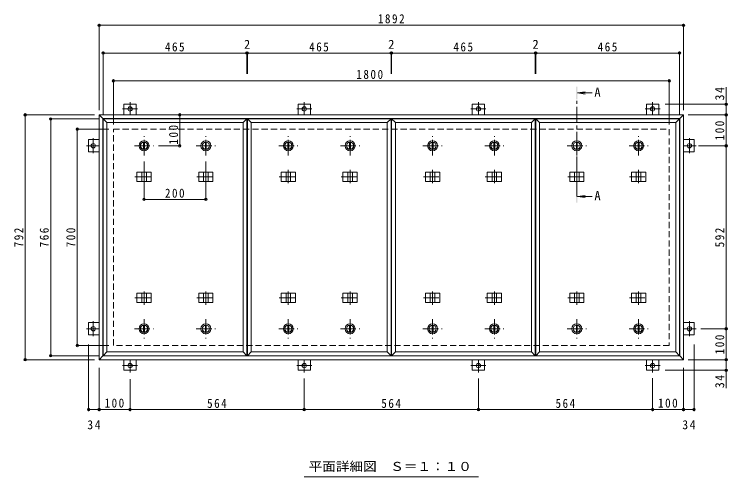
# Model space of a CAD drawing. Units: millimetres at full size, sheet at 1:10. Extents: x -2570 to 2371, y -1962 to 1135.
# Drawn here: x -2366 to -56, y -361 to 1135 of the extents above; entities that cross this region are included whole.
import ezdxf
from ezdxf.enums import TextEntityAlignment as Align

# ---------------------------------------------------------------- set-up
doc = ezdxf.new("R2010")
doc.units = ezdxf.units.MM
doc.header["$LTSCALE"] = 10
doc.header["$PDMODE"] = 32
doc.header["$PDSIZE"] = 8
doc.linetypes.add('CHAIN1', pattern=[8, 5, -1, 1, -1])
doc.linetypes.add('DASHED2', pattern=[3, 2, -1])
for name, color, linetype, lineweight in [('0-1_躯体', 2, 'DASHED2', 9), ('0-2_仕上', 4, 'Continuous', 9), ('0-3_建具', 4, 'Continuous', 9), ('0-5_寸法', 4, 'Continuous', 9), ('0-C', 2, 'Continuous', 9), ('0-E', 3, 'Continuous', 9), ('0-F', 7, 'Continuous', 9)]:
    doc.layers.add(name, color=color, linetype=linetype, lineweight=lineweight)
doc.styles.add('ＭＳ ゴシック', font='')
doc.styles.get('ＭＳ ゴシック').set_extended_font_data('MS Gothic')

msp = doc.modelspace()

# ---------------------------------------------------------------- linework, layer by layer
at = {"layer": '0-1_躯体'}
for p, q in [((-2045.05, 763.77), (-245.05, 763.77)), ((-2045.05, 63.77), (-2045.05, 763.77)), ((-245.05, 763.77), (-245.05, 63.77)), ((-245.05, 63.77), (-2045.05, 63.77))]:
    msp.add_line(p, q, dxfattribs=at)
at = {"layer": '0-2_仕上'}
for p, q in [((-2078.05, 30.77), (-2078.05, 796.77)), ((-1613.05, 30.77), (-1613.05, 796.77)), ((-1611.05, 30.77), (-1611.05, 796.77)), ((-1146.05, 30.77), (-1146.05, 796.77)), ((-1144.05, 30.77), (-1144.05, 796.77)), ((-679.05, 30.77), (-679.05, 796.77)), ((-677.05, 30.77), (-677.05, 796.77)), ((-212.05, 30.77), (-212.05, 796.77)), ((-2066.05, 42.77), (-2066.05, 784.77)), ((-1625.05, 42.77), (-1625.05, 784.77)), ((-1599.05, 42.77), (-1599.05, 784.77)), ((-1158.05, 42.77), (-1158.05, 784.77)), ((-1132.05, 42.77), (-1132.05, 784.77)), ((-691.05, 42.77), (-691.05, 784.77)), ((-665.05, 42.77), (-665.05, 784.77)), ((-224.05, 42.77), (-224.05, 784.77))]:
    msp.add_line(p, q, dxfattribs=at)
for points in [[(-2066.05, 784.77), (-2078.05, 796.77), (-1613.05, 796.77)], [(-2066.05, 784.77), (-1625.05, 784.77), (-1613.05, 796.77)], [(-1599.05, 784.77), (-1611.05, 796.77), (-1146.05, 796.77)], [(-1599.05, 784.77), (-1158.05, 784.77), (-1146.05, 796.77)], [(-1132.05, 784.77), (-1144.05, 796.77), (-679.05, 796.77)], [(-1132.05, 784.77), (-691.05, 784.77), (-679.05, 796.77)], [(-665.05, 784.77), (-677.05, 796.77), (-212.05, 796.77)], [(-665.05, 784.77), (-224.05, 784.77), (-212.05, 796.77)], [(-2066.05, 42.77), (-2078.05, 30.77), (-1613.05, 30.77)], [(-2066.05, 42.77), (-1625.05, 42.77), (-1613.05, 30.77)], [(-1599.05, 42.77), (-1611.05, 30.77), (-1146.05, 30.77)], [(-1599.05, 42.77), (-1158.05, 42.77), (-1146.05, 30.77)], [(-1132.05, 42.77), (-1144.05, 30.77), (-679.05, 30.77)], [(-1132.05, 42.77), (-691.05, 42.77), (-679.05, 30.77)], [(-665.05, 42.77), (-677.05, 30.77), (-212.05, 30.77)], [(-665.05, 42.77), (-224.05, 42.77), (-212.05, 30.77)]]:
    msp.add_lwpolyline(points, dxfattribs=at)
at = {"layer": '0-3_建具', "color": 2}
for p, q in [((-2091.05, 809.77), (-2079.05, 797.77)), ((-2091.05, 809.77), (-199.05, 809.77)), ((-2091.05, 17.77), (-2091.05, 809.77)), ((-211.05, 797.77), (-199.05, 809.77)), ((-199.05, 809.77), (-199.05, 17.77)), ((-2079.05, 797.77), (-211.05, 797.77)), ((-2079.05, 29.77), (-2079.05, 797.77)), ((-211.05, 29.77), (-211.05, 797.77)), ((-2079.05, 29.77), (-2091.05, 17.77)), ((-211.05, 29.77), (-2079.05, 29.77)), ((-211.05, 29.77), (-199.05, 17.77)), ((-199.05, 17.77), (-2091.05, 17.77))]:
    msp.add_line(p, q, dxfattribs=at)
at = {"layer": '0-3_建具'}
for p, q in [((-1968.64, 624.77), (-1968.64, 594.77)), ((-1968.64, 624.77), (-1922.46, 624.77)), ((-1953.05, 624.77), (-1953.05, 594.77)), ((-1938.05, 624.77), (-1938.05, 594.77)), ((-1922.46, 624.77), (-1922.46, 594.77)), ((-1768.64, 624.77), (-1768.64, 594.77)), ((-1768.64, 624.77), (-1722.46, 624.77)), ((-1753.05, 624.77), (-1753.05, 594.77)), ((-1738.05, 624.77), (-1738.05, 594.77)), ((-1722.46, 624.77), (-1722.46, 594.77)), ((-1501.64, 624.77), (-1501.64, 594.77)), ((-1501.64, 624.77), (-1455.46, 624.77)), ((-1486.05, 624.77), (-1486.05, 594.77)), ((-1471.05, 624.77), (-1471.05, 594.77)), ((-1455.46, 624.77), (-1455.46, 594.77)), ((-1301.64, 624.77), (-1301.64, 594.77)), ((-1301.64, 624.77), (-1255.46, 624.77)), ((-1286.05, 624.77), (-1286.05, 594.77)), ((-1271.05, 624.77), (-1271.05, 594.77)), ((-1255.46, 624.77), (-1255.46, 594.77)), ((-1034.64, 624.77), (-1034.64, 594.77)), ((-1034.64, 624.77), (-988.46, 624.77)), ((-1019.05, 624.77), (-1019.05, 594.77)), ((-1004.05, 624.77), (-1004.05, 594.77)), ((-988.46, 624.77), (-988.46, 594.77)), ((-834.64, 624.77), (-834.64, 594.77)), ((-834.64, 624.77), (-788.46, 624.77)), ((-819.05, 624.77), (-819.05, 594.77)), ((-804.05, 624.77), (-804.05, 594.77)), ((-788.46, 624.77), (-788.46, 594.77)), ((-567.64, 624.77), (-567.64, 594.77)), ((-567.64, 624.77), (-521.46, 624.77)), ((-552.05, 624.77), (-552.05, 594.77)), ((-537.05, 624.77), (-537.05, 594.77)), ((-521.46, 624.77), (-521.46, 594.77)), ((-367.64, 624.77), (-367.64, 594.77)), ((-367.64, 624.77), (-321.46, 624.77)), ((-352.05, 624.77), (-352.05, 594.77)), ((-337.05, 624.77), (-337.05, 594.77)), ((-321.46, 624.77), (-321.46, 594.77)), ((-1968.64, 594.77), (-1922.46, 594.77)), ((-1768.64, 594.77), (-1722.46, 594.77)), ((-1501.64, 594.77), (-1455.46, 594.77)), ((-1301.64, 594.77), (-1255.46, 594.77)), ((-1034.64, 594.77), (-988.46, 594.77)), ((-834.64, 594.77), (-788.46, 594.77)), ((-567.64, 594.77), (-521.46, 594.77)), ((-367.64, 594.77), (-321.46, 594.77)), ((-1968.64, 202.77), (-1968.64, 232.77)), ((-1968.64, 232.77), (-1922.46, 232.77)), ((-1953.05, 202.77), (-1953.05, 232.77)), ((-1938.05, 202.77), (-1938.05, 232.77)), ((-1922.46, 202.77), (-1922.46, 232.77)), ((-1768.64, 202.77), (-1768.64, 232.77)), ((-1768.64, 232.77), (-1722.46, 232.77)), ((-1753.05, 202.77), (-1753.05, 232.77)), ((-1738.05, 202.77), (-1738.05, 232.77)), ((-1722.46, 202.77), (-1722.46, 232.77)), ((-1501.64, 202.77), (-1501.64, 232.77)), ((-1501.64, 232.77), (-1455.46, 232.77)), ((-1486.05, 202.77), (-1486.05, 232.77)), ((-1471.05, 202.77), (-1471.05, 232.77)), ((-1455.46, 202.77), (-1455.46, 232.77)), ((-1301.64, 202.77), (-1301.64, 232.77)), ((-1301.64, 232.77), (-1255.46, 232.77)), ((-1286.05, 202.77), (-1286.05, 232.77)), ((-1271.05, 202.77), (-1271.05, 232.77)), ((-1255.46, 202.77), (-1255.46, 232.77)), ((-1034.64, 202.77), (-1034.64, 232.77)), ((-1034.64, 232.77), (-988.46, 232.77)), ((-1019.05, 202.77), (-1019.05, 232.77)), ((-1004.05, 202.77), (-1004.05, 232.77)), ((-988.46, 202.77), (-988.46, 232.77)), ((-834.64, 202.77), (-834.64, 232.77)), ((-834.64, 232.77), (-788.46, 232.77)), ((-819.05, 202.77), (-819.05, 232.77)), ((-804.05, 202.77), (-804.05, 232.77)), ((-788.46, 202.77), (-788.46, 232.77)), ((-567.64, 202.77), (-567.64, 232.77)), ((-567.64, 232.77), (-521.46, 232.77)), ((-552.05, 202.77), (-552.05, 232.77)), ((-537.05, 202.77), (-537.05, 232.77)), ((-521.46, 202.77), (-521.46, 232.77)), ((-367.64, 202.77), (-367.64, 232.77)), ((-367.64, 232.77), (-321.46, 232.77)), ((-352.05, 202.77), (-352.05, 232.77)), ((-337.05, 202.77), (-337.05, 232.77)), ((-321.46, 202.77), (-321.46, 232.77)), ((-1968.64, 202.77), (-1922.46, 202.77)), ((-1768.64, 202.77), (-1722.46, 202.77)), ((-1501.64, 202.77), (-1455.46, 202.77)), ((-1301.64, 202.77), (-1255.46, 202.77)), ((-1034.64, 202.77), (-988.46, 202.77)), ((-834.64, 202.77), (-788.46, 202.77)), ((-567.64, 202.77), (-521.46, 202.77)), ((-367.64, 202.77), (-321.46, 202.77))]:
    msp.add_line(p, q, dxfattribs=at)
at = {"layer": '0-3_建具', "linetype": 'CHAIN1'}
for p, q in [((-1945.55, 631.89), (-1945.55, 588.65)), ((-1745.55, 631.89), (-1745.55, 588.65)), ((-1478.55, 631.89), (-1478.55, 588.65)), ((-1278.55, 631.89), (-1278.55, 588.65)), ((-1011.55, 631.89), (-1011.55, 588.65)), ((-811.55, 631.89), (-811.55, 588.65)), ((-544.55, 631.89), (-544.55, 588.65)), ((-344.55, 631.89), (-344.55, 588.65)), ((-1974.96, 609.77), (-1916.14, 609.77)), ((-1774.96, 609.77), (-1716.14, 609.77)), ((-1507.96, 609.77), (-1449.14, 609.77)), ((-1307.96, 609.77), (-1249.14, 609.77)), ((-1040.96, 609.77), (-982.14, 609.77)), ((-840.96, 609.77), (-782.14, 609.77)), ((-573.96, 609.77), (-515.14, 609.77)), ((-373.96, 609.77), (-315.14, 609.77)), ((-1945.55, 195.65), (-1945.55, 238.89)), ((-1745.55, 195.65), (-1745.55, 238.89)), ((-1478.55, 195.65), (-1478.55, 238.89)), ((-1278.55, 195.65), (-1278.55, 238.89)), ((-1011.55, 195.65), (-1011.55, 238.89)), ((-811.55, 195.65), (-811.55, 238.89)), ((-544.55, 195.65), (-544.55, 238.89)), ((-344.55, 195.65), (-344.55, 238.89)), ((-1974.96, 217.77), (-1916.14, 217.77)), ((-1774.96, 217.77), (-1716.14, 217.77)), ((-1507.96, 217.77), (-1449.14, 217.77)), ((-1307.96, 217.77), (-1249.14, 217.77)), ((-1040.96, 217.77), (-982.14, 217.77)), ((-840.96, 217.77), (-782.14, 217.77)), ((-573.96, 217.77), (-515.14, 217.77)), ((-373.96, 217.77), (-315.14, 217.77))]:
    msp.add_line(p, q, dxfattribs=at)
at = {"layer": '0-5_寸法'}
for p, q in [((-542.55, 880.59), (-517.76, 883.85)), ((-542.55, 880.59), (-517.76, 877.32)), ((-542.55, 880.59), (-495.08, 880.59)), ((-542.55, 545.46), (-517.76, 548.72)), ((-542.55, 545.46), (-517.76, 542.2)), ((-542.55, 545.46), (-495.08, 545.46))]:
    msp.add_line(p, q, dxfattribs=at)
at = {"layer": '0-5_寸法', "linetype": 'CHAIN1'}
msp.add_line((-544.55, 545.46), (-544.55, 860.59), dxfattribs=at)
at = {"layer": '0-5_寸法', "color": 7}
msp.add_line((-1427.58, -360.85), (-862.52, -360.85), dxfattribs=at)
at = {"layer": '0-5_寸法'}
for points in [[(-542.55, 900.59), (-546.55, 900.59), (-542.55, 860.59), (-546.55, 860.59)], [(-542.55, 525.46), (-546.55, 525.46), (-542.55, 565.46), (-546.55, 565.46)]]:
    msp.add_solid(points, dxfattribs=at)
at = {"layer": '0-C', "linetype": 'CHAIN1'}
for p, q in [((-1945.55, 678.77), (-1945.55, 740.77)), ((-1745.55, 678.77), (-1745.55, 740.77)), ((-1478.55, 678.77), (-1478.55, 740.77)), ((-1278.55, 678.77), (-1278.55, 740.77)), ((-1011.55, 678.77), (-1011.55, 740.77)), ((-811.55, 678.77), (-811.55, 740.77)), ((-544.55, 678.77), (-544.55, 740.77)), ((-344.55, 678.77), (-344.55, 740.77)), ((-1976.55, 709.77), (-1914.55, 709.77)), ((-1776.55, 709.77), (-1714.55, 709.77)), ((-1509.55, 709.77), (-1447.55, 709.77)), ((-1309.55, 709.77), (-1247.55, 709.77)), ((-1042.55, 709.77), (-980.55, 709.77)), ((-842.55, 709.77), (-780.55, 709.77)), ((-575.55, 709.77), (-513.55, 709.77)), ((-375.55, 709.77), (-313.55, 709.77)), ((-1945.55, 148.77), (-1945.55, 86.77)), ((-1745.55, 148.77), (-1745.55, 86.77)), ((-1478.55, 148.77), (-1478.55, 86.77)), ((-1278.55, 148.77), (-1278.55, 86.77)), ((-1011.55, 148.77), (-1011.55, 86.77)), ((-811.55, 148.77), (-811.55, 86.77)), ((-544.55, 148.77), (-544.55, 86.77)), ((-344.55, 148.77), (-344.55, 86.77)), ((-1976.55, 117.77), (-1914.55, 117.77)), ((-1776.55, 117.77), (-1714.55, 117.77)), ((-1509.55, 117.77), (-1447.55, 117.77)), ((-1309.55, 117.77), (-1247.55, 117.77)), ((-1042.55, 117.77), (-980.55, 117.77)), ((-842.55, 117.77), (-780.55, 117.77)), ((-575.55, 117.77), (-513.55, 117.77)), ((-375.55, 117.77), (-313.55, 117.77))]:
    msp.add_line(p, q, dxfattribs=at)
at = {"layer": '0-C'}
for p, q in [((-1947.05, 721.17), (-1947.05, 698.37)), ((-1944.05, 721.17), (-1944.05, 698.37)), ((-1747.05, 721.17), (-1747.05, 698.37)), ((-1744.05, 721.17), (-1744.05, 698.37)), ((-1480.05, 721.17), (-1480.05, 698.37)), ((-1477.05, 721.17), (-1477.05, 698.37)), ((-1280.05, 721.17), (-1280.05, 698.37)), ((-1277.05, 721.17), (-1277.05, 698.37)), ((-1013.05, 721.17), (-1013.05, 698.37)), ((-1010.05, 721.17), (-1010.05, 698.37)), ((-813.05, 721.17), (-813.05, 698.37)), ((-810.05, 721.17), (-810.05, 698.37)), ((-546.05, 721.17), (-546.05, 698.37)), ((-543.05, 721.17), (-543.05, 698.37)), ((-346.05, 721.17), (-346.05, 698.37)), ((-343.05, 721.17), (-343.05, 698.37)), ((-1947.05, 106.37), (-1947.05, 129.17)), ((-1944.05, 106.37), (-1944.05, 129.17)), ((-1747.05, 106.37), (-1747.05, 129.17)), ((-1744.05, 106.37), (-1744.05, 129.17)), ((-1480.05, 106.37), (-1480.05, 129.17)), ((-1477.05, 106.37), (-1477.05, 129.17)), ((-1280.05, 106.37), (-1280.05, 129.17)), ((-1277.05, 106.37), (-1277.05, 129.17)), ((-1013.05, 106.37), (-1013.05, 129.17)), ((-1010.05, 106.37), (-1010.05, 129.17)), ((-813.05, 106.37), (-813.05, 129.17)), ((-810.05, 106.37), (-810.05, 129.17)), ((-546.05, 106.37), (-546.05, 129.17)), ((-543.05, 106.37), (-543.05, 129.17)), ((-346.05, 106.37), (-346.05, 129.17)), ((-343.05, 106.37), (-343.05, 129.17))]:
    msp.add_line(p, q, dxfattribs=at)
for centre, radius in [((-1945.55, 709.77), 16), ((-1945.55, 709.77), 12), ((-1945.55, 709.77), 11.5), ((-1745.55, 709.77), 16), ((-1745.55, 709.77), 12), ((-1745.55, 709.77), 11.5), ((-1478.55, 709.77), 16), ((-1478.55, 709.77), 12), ((-1478.55, 709.77), 11.5), ((-1278.55, 709.77), 16), ((-1278.55, 709.77), 12), ((-1278.55, 709.77), 11.5), ((-1011.55, 709.77), 16), ((-1011.55, 709.77), 12), ((-1011.55, 709.77), 11.5), ((-811.55, 709.77), 16), ((-811.55, 709.77), 12), ((-811.55, 709.77), 11.5), ((-544.55, 709.77), 16), ((-544.55, 709.77), 12), ((-544.55, 709.77), 11.5), ((-344.55, 709.77), 16), ((-344.55, 709.77), 12), ((-344.55, 709.77), 11.5), ((-1945.55, 117.77), 16), ((-1945.55, 117.77), 12), ((-1945.55, 117.77), 11.5), ((-1745.55, 117.77), 16), ((-1745.55, 117.77), 12), ((-1745.55, 117.77), 11.5), ((-1478.55, 117.77), 16), ((-1478.55, 117.77), 12), ((-1478.55, 117.77), 11.5), ((-1278.55, 117.77), 16), ((-1278.55, 117.77), 12), ((-1278.55, 117.77), 11.5), ((-1011.55, 117.77), 16), ((-1011.55, 117.77), 12), ((-1011.55, 117.77), 11.5), ((-811.55, 117.77), 16), ((-811.55, 117.77), 12), ((-811.55, 117.77), 11.5), ((-544.55, 117.77), 16), ((-544.55, 117.77), 12), ((-544.55, 117.77), 11.5), ((-344.55, 117.77), 16), ((-344.55, 117.77), 12), ((-344.55, 117.77), 11.5)]:
    msp.add_circle(centre, radius, dxfattribs=at)
at = {"layer": '0-E'}
for p, q in [((-2011.05, 843.97), (-1971.05, 843.97)), ((-2011.05, 843.97), (-2011.05, 809.77)), ((-1971.05, 843.97), (-1971.05, 809.77)), ((-1447.05, 843.97), (-1407.05, 843.97)), ((-1447.05, 843.97), (-1447.05, 809.77)), ((-1407.05, 843.97), (-1407.05, 809.77)), ((-883.05, 843.97), (-843.05, 843.97)), ((-883.05, 843.97), (-883.05, 809.77)), ((-843.05, 843.97), (-843.05, 809.77)), ((-319.05, 843.97), (-279.05, 843.97)), ((-319.05, 843.97), (-319.05, 809.77)), ((-279.05, 843.97), (-279.05, 809.77)), ((-2125.25, 689.77), (-2125.25, 729.77)), ((-2125.25, 729.77), (-2091.05, 729.77)), ((-164.85, 729.77), (-199.05, 729.77)), ((-164.85, 729.77), (-164.85, 689.77)), ((-2125.25, 689.77), (-2091.05, 689.77)), ((-164.85, 689.77), (-199.05, 689.77)), ((-2125.25, 97.77), (-2125.25, 137.77)), ((-2125.25, 137.77), (-2091.05, 137.77)), ((-164.85, 137.77), (-199.05, 137.77)), ((-164.85, 137.77), (-164.85, 97.77)), ((-2125.25, 97.77), (-2091.05, 97.77)), ((-164.85, 97.77), (-199.05, 97.77)), ((-2011.05, -16.43), (-2011.05, 17.77)), ((-1971.05, -16.43), (-1971.05, 17.77)), ((-1447.05, -16.43), (-1447.05, 17.77)), ((-1407.05, -16.43), (-1407.05, 17.77)), ((-883.05, -16.43), (-883.05, 17.77)), ((-843.05, -16.43), (-843.05, 17.77)), ((-319.05, -16.43), (-319.05, 17.77)), ((-279.05, -16.43), (-279.05, 17.77)), ((-1971.05, -16.43), (-2011.05, -16.43)), ((-1407.05, -16.43), (-1447.05, -16.43)), ((-843.05, -16.43), (-883.05, -16.43)), ((-279.05, -16.43), (-319.05, -16.43))]:
    msp.add_line(p, q, dxfattribs=at)
at = {"layer": '0-E', "linetype": 'CHAIN1'}
for p, q in [((-1991.05, 850.94), (-1991.05, 809.77)), ((-1427.05, 850.94), (-1427.05, 809.77)), ((-863.05, 850.94), (-863.05, 809.77)), ((-299.05, 850.94), (-299.05, 809.77)), ((-1966.67, 828.97), (-2015.43, 828.97)), ((-1402.67, 828.97), (-1451.43, 828.97)), ((-838.67, 828.97), (-887.43, 828.97)), ((-274.67, 828.97), (-323.43, 828.97)), ((-2110.25, 734.15), (-2110.25, 685.39)), ((-179.85, 685.39), (-179.85, 734.15)), ((-2132.22, 709.77), (-2091.05, 709.77)), ((-157.88, 709.77), (-199.05, 709.77)), ((-2110.25, 142.15), (-2110.25, 93.39)), ((-179.85, 93.39), (-179.85, 142.15)), ((-2132.22, 117.77), (-2091.05, 117.77)), ((-157.88, 117.77), (-199.05, 117.77)), ((-1991.05, -23.4), (-1991.05, 17.77)), ((-1427.05, -23.4), (-1427.05, 17.77)), ((-863.05, -23.4), (-863.05, 17.77)), ((-299.05, -23.4), (-299.05, 17.77)), ((-2015.43, -1.43), (-1966.67, -1.43)), ((-1451.43, -1.43), (-1402.67, -1.43)), ((-887.43, -1.43), (-838.67, -1.43)), ((-323.43, -1.43), (-274.67, -1.43))]:
    msp.add_line(p, q, dxfattribs=at)
at = {"layer": '0-E'}
for centre in [(-1991.05, 828.97), (-1427.05, 828.97), (-863.05, 828.97), (-299.05, 828.97), (-2110.25, 709.77), (-179.85, 709.77), (-2110.25, 117.77), (-179.85, 117.77), (-1991.05, -1.43), (-1427.05, -1.43), (-863.05, -1.43), (-299.05, -1.43)]:
    msp.add_circle(centre, 7, dxfattribs=at)
at = {"layer": '0-F'}
for p, q in [((-2091.05, 824.77), (-2091.05, 1104.77)), ((-2091.05, 1099.77), (-199.05, 1099.77)), ((-199.05, 824.77), (-199.05, 1104.77)), ((-2078.05, 811.77), (-2078.05, 1014.77)), ((-2078.05, 1009.77), (-1613.05, 1009.77)), ((-1613.05, 1012.77), (-1613.05, 942.45)), ((-1613.05, 1009.77), (-1611.05, 1009.77)), ((-1611.05, 1012.77), (-1611.05, 942.45)), ((-1611.05, 1009.77), (-1146.05, 1009.77)), ((-1146.05, 1012.77), (-1146.05, 942.45)), ((-1146.05, 1009.77), (-1144.05, 1009.77)), ((-1144.05, 1012.77), (-1144.05, 942.45)), ((-1144.05, 1009.77), (-679.05, 1009.77)), ((-679.05, 1012.77), (-679.05, 942.45)), ((-679.05, 1009.77), (-677.05, 1009.77)), ((-677.05, 1012.77), (-677.05, 942.45)), ((-677.05, 1009.77), (-212.05, 1009.77)), ((-212.05, 811.77), (-212.05, 1014.77)), ((-2045.05, 778.77), (-2045.05, 924.77)), ((-245.05, 778.77), (-245.05, 924.77)), ((-2045.05, 919.77), (-245.05, 919.77)), ((-60.96, 843.97), (-60.96, 899.15)), ((-55.96, 843.97), (-259.05, 843.97)), ((-60.96, 809.77), (-60.96, 843.97)), ((-2106.05, 809.77), (-2335.31, 809.77)), ((-2330.31, 17.77), (-2330.31, 809.77)), ((-1830.2, 809.77), (-1830.2, 709.77)), ((-184.05, 809.77), (-55.96, 809.77)), ((-60.96, 709.77), (-60.96, 809.77)), ((-2093.05, 796.77), (-2252.84, 796.77)), ((-2247.84, 30.77), (-2247.84, 796.77)), ((-2060.05, 763.77), (-2166.67, 763.77)), ((-2161.67, 63.77), (-2161.67, 763.77)), ((-1827.2, 709.77), (-1899.37, 709.77)), ((-150.12, 709.77), (-55.96, 709.77)), ((-60.96, 117.77), (-60.96, 709.77)), ((-1945.55, 533.47), (-1945.55, 658.77)), ((-1745.55, 533.47), (-1745.55, 658.77)), ((-1945.55, 536.47), (-1745.55, 536.47)), ((-143.53, 117.77), (-55.96, 117.77)), ((-60.96, 17.77), (-60.96, 117.77)), ((-2060.05, 63.77), (-2166.67, 63.77)), ((-2125.25, -148.6), (-2125.25, 66.56)), ((-164.85, -148.6), (-164.85, 66.56)), ((-2093.05, 30.77), (-2252.84, 30.77)), ((-2106.05, 17.77), (-2335.31, 17.77)), ((-184.05, 17.77), (-55.96, 17.77)), ((-60.96, 17.77), (-60.96, -16.43)), ((-2091.05, -8.44), (-2091.05, -148.6)), ((-55.96, -16.43), (-259.05, -16.43)), ((-199.05, -8.44), (-199.05, -148.6)), ((-60.96, -16.43), (-60.96, -74.38)), ((-1991.05, -45.74), (-1991.05, -148.6)), ((-1427.05, -146.6), (-1427.05, -43.4)), ((-863.05, -146.6), (-863.05, -43.4)), ((-299.05, -42.37), (-299.05, -148.6)), ((-2125.25, -143.6), (-2091.05, -143.6)), ((-2091.05, -143.6), (-1991.05, -143.6)), ((-1991.05, -143.6), (-1427.05, -143.6)), ((-1427.05, -143.6), (-863.05, -143.6)), ((-863.05, -143.6), (-299.05, -143.6)), ((-299.05, -143.6), (-199.05, -143.6)), ((-199.05, -143.6), (-164.85, -143.6))]:
    msp.add_line(p, q, dxfattribs=at)
for p in [(-2091.05, 1099.77), (-199.05, 1099.77), (-2078.05, 1009.77), (-1613.05, 1009.77), (-1611.05, 1009.77), (-1146.05, 1009.77), (-1144.05, 1009.77), (-679.05, 1009.77), (-677.05, 1009.77), (-212.05, 1009.77), (-2045.05, 919.77), (-245.05, 919.77), (-60.96, 843.97), (-2330.31, 809.77), (-1830.2, 809.77), (-60.96, 809.77), (-2247.84, 796.77), (-2161.67, 763.77), (-1830.2, 709.77), (-60.96, 709.77), (-1945.55, 536.47), (-1745.55, 536.47), (-60.96, 117.77), (-2161.67, 63.77), (-2247.84, 30.77), (-2330.31, 17.77), (-60.96, 17.77), (-60.96, -16.43), (-2125.25, -143.6), (-2091.05, -143.6), (-1991.05, -143.6), (-1427.05, -143.6), (-863.05, -143.6), (-299.05, -143.6), (-199.05, -143.6), (-164.85, -143.6)]:
    msp.add_point(p, dxfattribs=at)

# ---------------------------------------------------------------- texts
at = {"layer": '0-5_寸法', "color": 2, "style": 'ＭＳ ゴシック'}
for p in [(-487.52, 860.19), (-487.52, 525.07)]:
    msp.add_text('A', height=29.33, dxfattribs=at).set_placement(p, align=Align.BOTTOM_LEFT)
at = {"layer": '0-5_寸法', "color": 2, "style": 'ＭＳ ゴシック', "width": 1.1}
msp.add_text('平面詳細図\u3000Ｓ＝１：１０', height=29.33, dxfattribs=at).set_placement((-1412.55, -351.04), align=Align.BOTTOM_LEFT)
at = {"layer": '0-F', "color": 2, "style": 'ＭＳ ゴシック'}
for p in [(-1622.05, 1014.77), (-1155.05, 1014.77), (-688.05, 1014.77)]:
    msp.add_text('2', height=29.33, dxfattribs=at).set_placement(p, align=Align.BOTTOM_LEFT)
at = {"layer": '0-F', "color": 2, "char_height": 29.33, "attachment_point": 7, "style": 'ＭＳ ゴシック'}
for s, insert in [('\\T1.28;\\W0.9;1892', (-1188.8, 1105.77)), ('\\T1.27;\\W0.9;465', (-1878.05, 1014.77)), ('\\T1.27;\\W0.9;465', (-1411.05, 1014.77)), ('\\T1.27;\\W0.9;465', (-944.05, 1014.77)), ('\\T1.27;\\W0.9;465', (-477.05, 1014.77)), ('\\T1.28;\\W0.9;1800', (-1258.58, 925.77)), ('\\T1.27;\\W0.9;200', (-1878.05, 541.47)), ('\\T1.27;\\W0.9;100', (-2073.55, -137.6)), ('\\T1.27;\\W0.9;564', (-1741.55, -138.6)), ('\\T1.27;\\W0.9;564', (-1177.55, -138.6)), ('\\T1.27;\\W0.9;564', (-613.55, -138.6)), ('\\T1.27;\\W0.9;100', (-281.55, -137.6)), ('\\T1.27;\\W0.95;34', (-2129.4, -207.82)), ('\\T1.27;\\W0.95;34', (-203.2, -207.82))]:
    msp.add_mtext(s, dxfattribs=dict(at, insert=insert))
at = {"layer": '0-F', "color": 2, "char_height": 29.33, "attachment_point": 7, "rotation": 90, "style": 'ＭＳ ゴシック'}
for s, insert in [('\\T1.27;\\W0.95;34', (-66.96, 856.65)), ('\\T1.27;\\W0.9;100', (-66.96, 727.27)), ('\\T1.27;\\W0.9;100', (-1835.2, 713.78)), ('\\T1.27;\\W0.9;792', (-2336.31, 381.27)), ('\\T1.27;\\W0.9;766', (-2253.84, 381.27)), ('\\T1.27;\\W0.9;700', (-2167.67, 381.27)), ('\\T1.27;\\W0.9;592', (-66.96, 381.27)), ('\\T1.27;\\W0.9;100', (-66.96, 35.27)), ('\\T1.27;\\W0.95;34', (-66.96, -74.38))]:
    msp.add_mtext(s, dxfattribs=dict(at, insert=insert))

doc.saveas('drawing.dxf')
